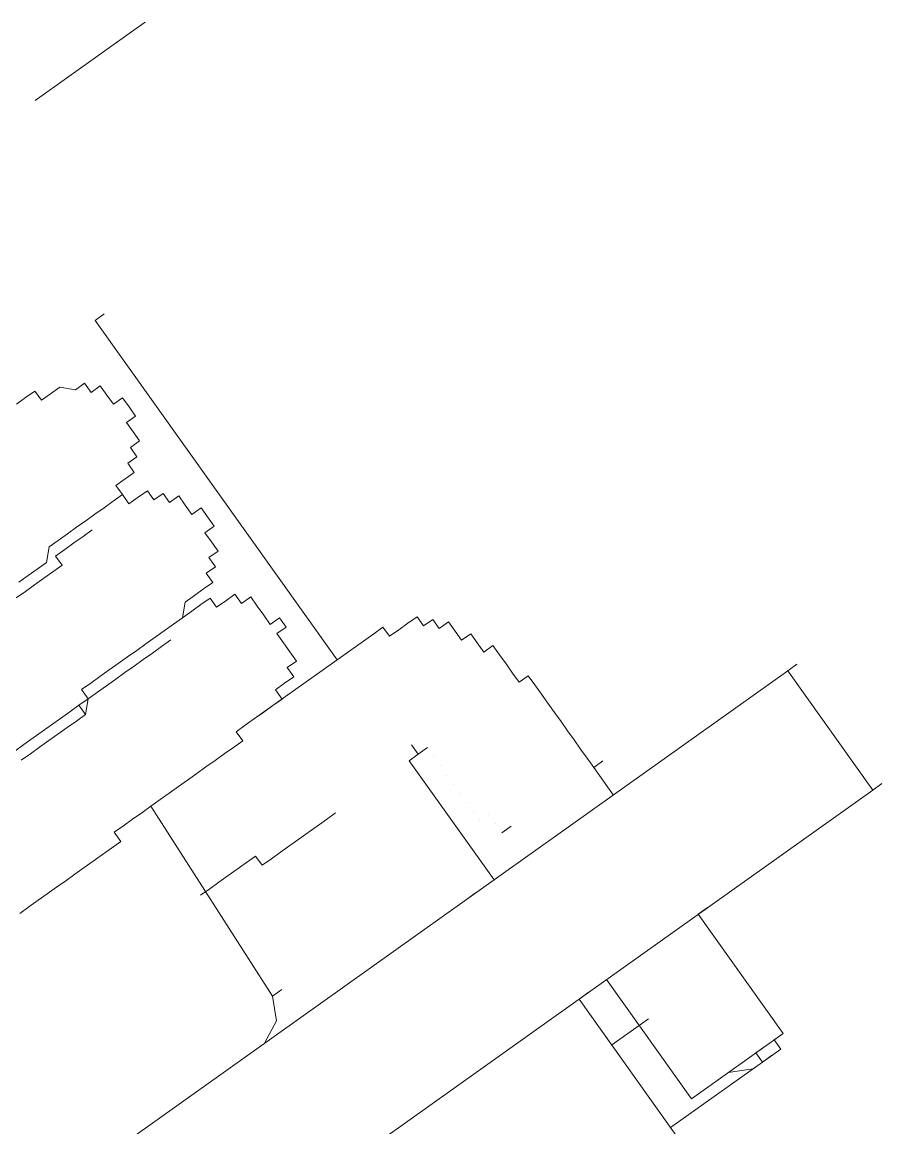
# Model space of a CAD drawing. Header units: feet. Extents: x 2321988 to 2329858, y 6722724 to 6730499.
# Drawn here: x 2326054.9491 to 2326055.011, y 6726867.839 to 6726867.9187 of the extents above; entities that cross this region are included whole.
import ezdxf

# ---------------------------------------------------------------- set-up
doc = ezdxf.new("R2010")
doc.units = ezdxf.units.FT
doc.header["$MEASUREMENT"] = 0
doc.layers.add('C-BESS-EQUIPMENT', color=255, linetype='Continuous')

# ---------------------------------------------------------------- blocks, each defined once
blk = doc.blocks.new('Midpoint Site Plan$0$A$C71e53a02')
at = {"lineweight": 5}
blk.add_lwpolyline([(28.14274, -0.00487), (28.24993, -0.00487), (28.25968, -0.00487)], dxfattribs=at)
at = {"lineweight": 9}
for points in [[(28.07453, -0.55058), (28.07453, -0.19002), (28.08427, -0.19002)], [(27.88938, -0.33619), (27.89912, -0.33619), (27.90887, -0.33619), (27.91861, -0.33619), (27.92836, -0.32645), (27.9381, -0.32645), (27.94785, -0.32645), (27.95759, -0.32645), (27.96733, -0.32645), (27.97708, -0.32645), (27.98682, -0.32645), (27.99657, -0.32645), (28.00631, -0.32645), (28.00631, -0.3167), (28.01606, -0.3167), (28.0258, -0.3167), (28.0258, -0.30696), (28.03555, -0.30696), (28.03555, -0.29721), (28.04529, -0.29721), (28.04529, -0.28747), (28.04529, -0.27772), (28.05504, -0.27772), (28.05504, -0.26798), (28.05504, -0.25823), (28.04529, -0.25823), (28.04529, -0.24849), (28.04529, -0.23875), (28.03555, -0.23875), (28.03555, -0.229), (28.0258, -0.229), (28.01606, -0.21926), (28.00631, -0.21926), (27.99657, -0.21926), (27.99657, -0.20951), (27.98682, -0.20951), (27.97708, -0.20951)], [(27.98682, -0.20951), (27.98682, -0.20951)], [(27.98682, -0.20951), (27.98682, -0.20951)], [(27.98682, -0.20951), (27.98682, -0.20951)], [(27.98682, -0.20951), (27.98682, -0.20951)], [(27.99657, -0.21926), (27.99657, -0.21926)], [(27.99657, -0.21926), (27.99657, -0.21926)], [(27.99657, -0.21926), (27.99657, -0.21926)], [(27.99657, -0.21926), (27.99657, -0.21926)], [(28.00631, -0.21926), (28.00631, -0.21926)], [(28.00631, -0.21926), (28.00631, -0.21926)], [(28.00631, -0.21926), (28.00631, -0.21926)], [(28.00631, -0.21926), (28.00631, -0.21926)], [(28.01606, -0.21926), (28.01606, -0.21926)], [(28.01606, -0.21926), (28.01606, -0.21926)], [(28.01606, -0.21926), (28.01606, -0.21926)], [(28.01606, -0.21926), (28.01606, -0.21926)], [(28.01606, -0.21926), (28.01606, -0.21926)], [(28.0258, -0.229), (28.0258, -0.229)], [(28.0258, -0.229), (28.0258, -0.229)], [(28.0258, -0.229), (28.0258, -0.229)], [(28.0258, -0.229), (28.0258, -0.229)], [(28.0258, -0.229), (28.0258, -0.229)], [(28.0258, -0.229), (28.0258, -0.229)], [(28.03555, -0.229), (28.03555, -0.229)], [(28.03555, -0.229), (28.03555, -0.229)], [(28.03555, -0.23875), (28.03555, -0.23875)], [(28.03555, -0.23875), (28.03555, -0.23875)], [(28.03555, -0.23875), (28.03555, -0.23875)], [(28.03555, -0.23875), (28.03555, -0.23875)], [(28.04529, -0.23875), (28.04529, -0.23875)], [(28.04529, -0.23875), (28.04529, -0.23875)], [(28.04529, -0.24849), (28.04529, -0.24849)], [(28.04529, -0.24849), (28.04529, -0.24849)], [(28.04529, -0.24849), (28.04529, -0.24849)], [(28.04529, -0.24849), (28.04529, -0.24849)], [(28.04529, -0.24849), (28.04529, -0.24849)], [(28.04529, -0.24849), (28.04529, -0.24849)], [(28.04529, -0.25823), (28.04529, -0.25823)], [(28.04529, -0.25823), (28.04529, -0.25823)], [(28.04529, -0.25823), (28.04529, -0.25823)], [(28.04529, -0.25823), (28.04529, -0.25823)], [(28.04529, -0.25823), (28.04529, -0.25823)], [(28.04529, -0.25823), (28.04529, -0.25823)], [(28.04529, -0.25823), (28.04529, -0.25823)], [(28.05504, -0.25823), (28.05504, -0.25823)], [(28.05504, -0.26798), (28.05504, -0.26798)], [(28.05504, -0.26798), (28.05504, -0.26798)], [(28.05504, -0.26798), (28.05504, -0.26798)], [(28.05504, -0.26798), (28.05504, -0.26798)], [(28.05504, -0.26798), (28.05504, -0.26798)], [(28.05504, -0.26798), (28.05504, -0.26798)], [(28.05504, -0.26798), (28.05504, -0.26798)], [(28.04529, -0.27772), (28.04529, -0.27772)], [(28.04529, -0.27772), (28.04529, -0.27772)], [(28.05504, -0.27772), (28.05504, -0.27772)], [(28.05504, -0.27772), (28.05504, -0.27772)], [(27.87963, -0.34594), (27.88938, -0.34594), (27.89912, -0.34594), (27.90887, -0.34594), (27.91861, -0.34594), (27.92836, -0.34594), (27.92836, -0.33619), (27.9381, -0.33619), (27.94785, -0.33619), (27.95759, -0.33619), (27.96733, -0.33619)], [(28.04529, -0.28747), (28.04529, -0.28747)], [(28.04529, -0.28747), (28.04529, -0.28747)], [(28.04529, -0.28747), (28.04529, -0.28747)], [(28.04529, -0.28747), (28.04529, -0.28747)], [(28.04529, -0.28747), (28.04529, -0.28747)], [(28.04529, -0.28747), (28.04529, -0.28747)], [(28.04529, -0.29721), (28.04529, -0.29721)], [(28.04529, -0.29721), (28.04529, -0.29721)], [(28.04529, -0.29721), (28.04529, -0.29721)], [(28.04529, -0.29721), (28.04529, -0.29721)], [(28.04529, -0.29721), (28.04529, -0.29721)], [(28.0258, -0.30696), (28.0258, -0.30696)], [(28.0258, -0.30696), (28.0258, -0.30696)], [(28.03555, -0.30696), (28.03555, -0.30696)], [(28.03555, -0.30696), (28.03555, -0.30696)], [(28.03555, -0.30696), (28.03555, -0.30696)], [(28.03555, -0.30696), (28.03555, -0.30696)], [(28.03555, -0.30696), (28.03555, -0.30696)], [(28.03555, -0.30696), (28.03555, -0.30696)], [(28.03555, -0.30696), (28.03555, -0.30696)], [(28.03555, -0.30696), (28.03555, -0.30696)], [(28.03555, -0.30696), (28.03555, -0.30696)], [(28.03555, -0.30696), (28.03555, -0.30696)], [(28.03555, -0.30696), (28.03555, -0.30696)], [(28.03555, -0.30696), (28.03555, -0.30696)], [(28.03555, -0.30696), (28.03555, -0.30696)], [(28.00631, -0.3167), (28.00631, -0.3167)], [(28.00631, -0.3167), (28.00631, -0.3167)], [(28.01606, -0.3167), (28.01606, -0.3167)], [(28.01606, -0.3167), (28.01606, -0.3167)], [(28.01606, -0.3167), (28.01606, -0.3167)], [(28.01606, -0.3167), (28.01606, -0.3167)], [(28.01606, -0.3167), (28.01606, -0.3167)], [(28.0258, -0.3167), (28.0258, -0.3167)], [(28.0258, -0.3167), (28.0258, -0.3167)], [(28.0258, -0.3167), (28.0258, -0.3167)], [(28.0258, -0.3167), (28.0258, -0.3167)], [(28.0258, -0.3167), (28.0258, -0.3167)], [(28.0258, -0.3167), (28.0258, -0.3167)], [(28.0258, -0.3167), (28.0258, -0.3167)], [(28.0258, -0.3167), (28.0258, -0.3167)], [(27.92836, -0.32645), (27.92836, -0.32645)], [(27.92836, -0.32645), (27.92836, -0.32645)], [(27.9381, -0.32645), (27.9381, -0.32645)], [(27.94785, -0.32645), (27.94785, -0.32645)], [(27.94785, -0.32645), (27.94785, -0.32645)], [(27.95759, -0.32645), (27.95759, -0.32645)], [(27.95759, -0.32645), (27.95759, -0.32645)], [(27.96733, -0.32645), (27.96733, -0.32645)], [(27.96733, -0.32645), (27.96733, -0.32645)], [(27.97708, -0.32645), (27.97708, -0.32645)], [(27.97708, -0.32645), (27.97708, -0.32645)], [(27.98682, -0.44338), (27.99657, -0.43364), (28.00631, -0.43364), (28.01606, -0.43364), (28.0258, -0.43364), (28.0258, -0.4239), (28.03555, -0.4239), (28.03555, -0.41415), (28.04529, -0.41415), (28.04529, -0.40441), (28.04529, -0.39466), (28.05504, -0.39466), (28.05504, -0.38492), (28.05504, -0.37517), (28.04529, -0.37517), (28.04529, -0.36543), (28.04529, -0.35568), (28.03555, -0.35568), (28.03555, -0.34594), (28.0258, -0.34594), (28.0258, -0.33619), (28.01606, -0.33619), (28.00631, -0.33619), (28.00631, -0.32645), (27.99657, -0.32645), (27.98682, -0.32645), (27.97708, -0.32645), (27.98682, -0.32645)], [(27.98682, -0.32645), (27.98682, -0.32645)], [(27.98682, -0.32645), (27.98682, -0.32645)], [(27.98682, -0.32645), (27.98682, -0.32645)], [(27.98682, -0.32645), (27.98682, -0.32645)], [(27.99657, -0.32645), (27.99657, -0.32645)], [(27.99657, -0.32645), (27.99657, -0.32645)], [(27.99657, -0.32645), (27.99657, -0.32645)], [(27.99657, -0.32645), (27.99657, -0.32645)], [(27.99657, -0.32645), (27.99657, -0.32645)], [(27.99657, -0.32645), (27.99657, -0.32645)], [(27.99657, -0.32645), (27.99657, -0.32645)], [(27.99657, -0.32645), (27.99657, -0.32645)], [(28.00631, -0.32645), (28.00631, -0.32645)], [(28.00631, -0.32645), (28.00631, -0.32645)], [(28.00631, -0.32645), (28.00631, -0.32645)], [(28.00631, -0.32645), (28.00631, -0.32645)], [(27.89912, -0.33619), (27.89912, -0.33619)], [(27.90887, -0.33619), (27.90887, -0.33619)], [(27.91861, -0.33619), (27.91861, -0.33619)], [(27.92836, -0.33619), (27.92836, -0.33619)], [(27.92836, -0.33619), (27.92836, -0.33619)], [(27.92836, -0.33619), (27.92836, -0.33619)], [(27.92836, -0.33619), (27.92836, -0.33619)], [(27.92836, -0.33619), (27.92836, -0.33619)], [(27.9381, -0.33619), (27.9381, -0.33619)], [(27.9381, -0.33619), (27.9381, -0.33619)], [(27.9381, -0.33619), (27.9381, -0.33619)], [(27.9381, -0.33619), (27.9381, -0.33619)], [(27.9381, -0.33619), (27.9381, -0.33619)], [(27.9381, -0.33619), (27.9381, -0.33619)], [(27.94785, -0.33619), (27.94785, -0.33619)], [(27.94785, -0.33619), (27.94785, -0.33619)], [(27.94785, -0.33619), (27.94785, -0.33619)], [(27.94785, -0.33619), (27.94785, -0.33619)], [(27.94785, -0.33619), (27.94785, -0.33619)], [(27.94785, -0.33619), (27.94785, -0.33619)], [(27.94785, -0.33619), (27.94785, -0.33619)], [(27.95759, -0.33619), (27.95759, -0.33619)], [(27.95759, -0.33619), (27.95759, -0.33619)], [(27.95759, -0.33619), (27.95759, -0.33619)], [(27.95759, -0.33619), (27.95759, -0.33619)], [(27.95759, -0.33619), (27.95759, -0.33619)], [(27.95759, -0.33619), (27.95759, -0.33619)], [(27.95759, -0.33619), (27.95759, -0.33619)], [(27.95759, -0.33619), (27.95759, -0.33619)], [(27.95759, -0.33619), (27.95759, -0.33619)], [(27.96733, -0.33619), (27.96733, -0.33619)], [(27.96733, -0.33619), (27.96733, -0.33619)], [(27.96733, -0.33619), (27.96733, -0.33619)], [(27.96733, -0.33619), (27.96733, -0.33619)], [(27.96733, -0.33619), (27.96733, -0.33619)], [(27.96733, -0.33619), (27.96733, -0.33619)], [(27.96733, -0.33619), (27.96733, -0.33619)], [(27.96733, -0.33619), (27.96733, -0.33619)], [(27.96733, -0.33619), (27.96733, -0.33619)], [(27.96733, -0.33619), (27.96733, -0.33619)], [(27.96733, -0.33619), (27.96733, -0.33619)], [(27.96733, -0.33619), (27.96733, -0.33619)], [(27.96733, -0.33619), (27.96733, -0.33619)], [(27.96733, -0.33619), (27.96733, -0.33619)], [(27.96733, -0.33619), (27.96733, -0.33619)], [(27.96733, -0.33619), (27.96733, -0.33619)], [(28.00631, -0.33619), (28.00631, -0.33619)], [(28.00631, -0.33619), (28.00631, -0.33619)], [(28.01606, -0.33619), (28.01606, -0.33619)], [(28.01606, -0.33619), (28.01606, -0.33619)], [(28.01606, -0.33619), (28.01606, -0.33619)], [(28.01606, -0.33619), (28.01606, -0.33619)], [(28.01606, -0.33619), (28.01606, -0.33619)], [(28.0258, -0.33619), (28.0258, -0.33619)], [(28.0258, -0.33619), (28.0258, -0.33619)], [(28.0258, -0.33619), (28.0258, -0.33619)], [(28.0258, -0.33619), (28.0258, -0.33619)], [(27.88938, -0.34594), (27.88938, -0.34594)], [(27.88938, -0.34594), (27.88938, -0.34594)], [(27.89912, -0.34594), (27.89912, -0.34594)], [(27.89912, -0.34594), (27.89912, -0.34594)], [(27.89912, -0.34594), (27.89912, -0.34594)], [(27.89912, -0.34594), (27.89912, -0.34594)], [(27.90887, -0.34594), (27.90887, -0.34594)], [(27.90887, -0.34594), (27.90887, -0.34594)], [(27.90887, -0.34594), (27.90887, -0.34594)], [(27.90887, -0.34594), (27.90887, -0.34594)], [(27.90887, -0.34594), (27.90887, -0.34594)], [(27.91861, -0.34594), (27.91861, -0.34594)], [(27.91861, -0.34594), (27.91861, -0.34594)], [(27.91861, -0.34594), (27.91861, -0.34594)], [(27.91861, -0.34594), (27.91861, -0.34594)], [(27.91861, -0.34594), (27.91861, -0.34594)], [(28.0258, -0.34594), (28.0258, -0.34594)], [(28.0258, -0.34594), (28.0258, -0.34594)], [(28.03555, -0.34594), (28.03555, -0.34594)], [(28.03555, -0.34594), (28.03555, -0.34594)], [(28.03555, -0.34594), (28.03555, -0.34594)], [(28.03555, -0.34594), (28.03555, -0.34594)], [(28.03555, -0.34594), (28.03555, -0.34594)], [(28.03555, -0.34594), (28.03555, -0.34594)], [(28.04529, -0.35568), (28.04529, -0.35568)], [(28.04529, -0.35568), (28.04529, -0.35568)], [(28.04529, -0.35568), (28.04529, -0.35568)], [(28.04529, -0.35568), (28.04529, -0.35568)], [(28.04529, -0.35568), (28.04529, -0.35568)], [(28.04529, -0.36543), (28.04529, -0.36543)], [(28.04529, -0.36543), (28.04529, -0.36543)], [(28.04529, -0.36543), (28.04529, -0.36543)], [(28.04529, -0.36543), (28.04529, -0.36543)], [(28.04529, -0.36543), (28.04529, -0.36543)], [(28.04529, -0.36543), (28.04529, -0.36543)], [(28.04529, -0.36543), (28.04529, -0.36543)], [(28.04529, -0.36543), (28.04529, -0.36543)], [(28.04529, -0.37517), (28.04529, -0.37517)], [(28.04529, -0.37517), (28.04529, -0.37517)], [(28.04529, -0.37517), (28.04529, -0.37517)], [(28.05504, -0.37517), (28.05504, -0.37517)], [(28.05504, -0.37517), (28.05504, -0.37517)], [(28.05504, -0.37517), (28.05504, -0.37517)], [(28.05504, -0.37517), (28.05504, -0.37517)], [(27.80167, -0.46287), (27.81142, -0.46287), (27.82116, -0.46287), (27.83091, -0.46287), (27.84065, -0.46287), (27.8504, -0.46287), (27.86014, -0.46287), (27.86989, -0.46287), (27.87963, -0.45313), (27.88938, -0.45313), (27.89912, -0.45313), (27.90887, -0.45313), (27.91861, -0.45313), (27.92836, -0.45313), (27.9381, -0.45313), (27.94785, -0.45313), (27.95759, -0.45313), (27.96733, -0.45313)], [(28.05504, -0.38492), (28.05504, -0.38492)], [(28.05504, -0.38492), (28.05504, -0.38492)], [(28.05504, -0.38492), (28.05504, -0.38492)], [(28.05504, -0.38492), (28.05504, -0.38492)], [(28.05504, -0.38492), (28.05504, -0.38492)], [(28.05504, -0.38492), (28.05504, -0.38492)], [(28.05504, -0.38492), (28.05504, -0.38492)], [(28.04529, -0.39466), (28.04529, -0.39466)], [(28.04529, -0.39466), (28.04529, -0.39466)], [(28.04529, -0.39466), (28.04529, -0.39466)], [(28.04529, -0.39466), (28.04529, -0.39466)], [(28.04529, -0.39466), (28.04529, -0.39466)], [(28.04529, -0.40441), (28.04529, -0.40441)], [(28.04529, -0.40441), (28.04529, -0.40441)], [(28.04529, -0.40441), (28.04529, -0.40441)], [(28.04529, -0.40441), (28.04529, -0.40441)], [(28.04529, -0.40441), (28.04529, -0.40441)], [(28.04529, -0.40441), (28.04529, -0.40441)], [(28.03555, -0.41415), (28.03555, -0.41415)], [(28.03555, -0.41415), (28.03555, -0.41415)], [(28.03555, -0.41415), (28.03555, -0.41415)], [(28.04529, -0.41415), (28.04529, -0.41415)], [(28.04529, -0.41415), (28.04529, -0.41415)], [(28.04529, -0.41415), (28.04529, -0.41415)], [(28.04529, -0.41415), (28.04529, -0.41415)], [(28.0258, -0.4239), (28.0258, -0.4239)], [(28.0258, -0.4239), (28.0258, -0.4239)], [(28.0258, -0.4239), (28.0258, -0.4239)], [(28.0258, -0.4239), (28.0258, -0.4239)], [(28.0258, -0.4239), (28.0258, -0.4239)], [(28.0258, -0.4239), (28.0258, -0.4239)], [(28.0258, -0.4239), (28.0258, -0.4239)], [(28.0258, -0.4239), (28.0258, -0.4239)], [(28.0258, -0.4239), (28.0258, -0.4239)], [(28.0258, -0.4239), (28.0258, -0.4239)], [(28.03555, -0.4239), (28.03555, -0.4239)], [(28.03555, -0.4239), (28.03555, -0.4239)], [(28.03555, -0.4239), (28.03555, -0.4239)], [(28.03555, -0.4239), (28.03555, -0.4239)], [(28.03555, -0.4239), (28.03555, -0.4239)], [(28.03555, -0.4239), (28.03555, -0.4239)], [(28.03555, -0.4239), (28.03555, -0.4239)], [(28.03555, -0.4239), (28.03555, -0.4239)], [(27.99657, -0.43364), (27.99657, -0.43364)], [(27.99657, -0.43364), (27.99657, -0.43364)], [(27.99657, -0.43364), (27.99657, -0.43364)], [(28.00631, -0.43364), (28.00631, -0.43364)], [(28.00631, -0.43364), (28.00631, -0.43364)], [(28.00631, -0.43364), (28.00631, -0.43364)], [(28.00631, -0.43364), (28.00631, -0.43364)], [(28.01606, -0.43364), (28.01606, -0.43364)], [(28.01606, -0.43364), (28.01606, -0.43364)], [(28.01606, -0.43364), (28.01606, -0.43364)], [(28.01606, -0.43364), (28.01606, -0.43364)], [(28.01606, -0.43364), (28.01606, -0.43364)], [(28.0258, -0.43364), (28.0258, -0.43364)], [(28.0258, -0.43364), (28.0258, -0.43364)], [(28.0258, -0.43364), (28.0258, -0.43364)], [(27.72372, -0.57007), (27.73346, -0.57007), (27.74321, -0.57007), (27.75295, -0.57007), (27.7627, -0.57007), (27.77244, -0.57007), (27.78219, -0.57007), (27.79193, -0.57007), (27.80167, -0.57007), (27.81142, -0.57007), (27.82116, -0.57007), (27.83091, -0.57007), (27.83091, -0.56032), (27.84065, -0.56032), (27.8504, -0.56032), (27.86014, -0.56032), (27.86989, -0.56032), (27.87963, -0.56032), (27.88938, -0.56032), (27.89912, -0.56032), (27.90887, -0.56032), (27.91861, -0.56032), (27.92836, -0.56032), (27.9381, -0.56032), (27.94785, -0.56032), (27.95759, -0.56032), (27.96733, -0.56032), (27.96733, -0.55058), (27.97708, -0.55058), (27.98682, -0.55058), (27.99657, -0.55058), (28.00631, -0.55058), (28.01606, -0.55058), (28.01606, -0.54083), (28.0258, -0.54083), (28.03555, -0.54083), (28.03555, -0.53109), (28.04529, -0.53109), (28.04529, -0.52134), (28.04529, -0.5116), (28.04529, -0.50185), (28.05504, -0.50185), (28.05504, -0.49211), (28.04529, -0.49211), (28.04529, -0.48236), (28.04529, -0.47262), (28.04529, -0.46287), (28.03555, -0.46287), (28.03555, -0.45313), (28.0258, -0.45313), (28.01606, -0.45313), (28.01606, -0.44338), (28.00631, -0.44338), (27.99657, -0.44338), (27.98682, -0.44338), (27.97708, -0.44338), (27.98682, -0.44338), (27.97708, -0.44338), (27.96733, -0.44338), (27.95759, -0.44338), (27.94785, -0.44338), (27.9381, -0.44338), (27.92836, -0.44338), (27.91861, -0.44338), (27.90887, -0.44338), (27.89912, -0.44338), (27.88938, -0.44338), (27.87963, -0.44338), (27.87963, -0.45313), (27.86989, -0.45313), (27.86014, -0.45313), (27.8504, -0.45313), (27.84065, -0.45313), (27.83091, -0.45313), (27.82116, -0.45313), (27.81142, -0.45313), (27.80167, -0.45313)], [(27.88938, -0.44338), (27.88938, -0.44338)], [(27.89912, -0.44338), (27.89912, -0.44338)], [(27.89912, -0.44338), (27.89912, -0.44338)], [(27.90887, -0.44338), (27.90887, -0.44338)], [(27.91861, -0.44338), (27.91861, -0.44338)], [(27.91861, -0.44338), (27.91861, -0.44338)], [(27.92836, -0.44338), (27.92836, -0.44338)], [(27.9381, -0.44338), (27.9381, -0.44338)], [(27.9381, -0.44338), (27.9381, -0.44338)], [(27.94785, -0.44338), (27.94785, -0.44338)], [(27.94785, -0.44338), (27.94785, -0.44338)], [(27.95759, -0.44338), (27.95759, -0.44338)], [(27.95759, -0.44338), (27.95759, -0.44338)], [(27.96733, -0.44338), (27.96733, -0.44338)], [(27.96733, -0.44338), (27.96733, -0.44338)], [(27.97708, -0.44338), (27.97708, -0.44338)], [(27.97708, -0.44338), (27.97708, -0.44338)], [(27.97708, -0.44338), (27.97708, -0.44338)], [(27.98682, -0.44338), (27.98682, -0.44338)], [(27.98682, -0.44338), (27.98682, -0.44338)], [(27.98682, -0.44338), (27.98682, -0.44338)], [(27.98682, -0.44338), (27.98682, -0.44338)], [(27.98682, -0.44338), (27.98682, -0.44338)], [(27.99657, -0.44338), (27.99657, -0.44338)], [(27.99657, -0.44338), (27.99657, -0.44338)], [(27.99657, -0.44338), (27.99657, -0.44338)], [(28.00631, -0.44338), (28.00631, -0.44338)], [(28.00631, -0.44338), (28.00631, -0.44338)], [(28.00631, -0.44338), (28.00631, -0.44338)], [(28.00631, -0.44338), (28.00631, -0.44338)], [(28.00631, -0.44338), (28.00631, -0.44338)], [(28.01606, -0.44338), (28.01606, -0.44338)], [(28.01606, -0.44338), (28.01606, -0.44338)], [(28.01606, -0.44338), (28.01606, -0.44338)], [(27.81142, -0.45313), (27.81142, -0.45313)], [(27.82116, -0.45313), (27.82116, -0.45313)], [(27.83091, -0.45313), (27.83091, -0.45313)], [(27.84065, -0.45313), (27.84065, -0.45313)], [(27.8504, -0.45313), (27.8504, -0.45313)], [(27.86014, -0.45313), (27.86014, -0.45313)], [(27.86989, -0.45313), (27.86989, -0.45313)], [(27.86989, -0.46287), (27.86989, -0.45313), (27.87963, -0.45313)], [(27.87963, -0.45313), (27.87963, -0.45313)], [(27.87963, -0.45313), (27.87963, -0.45313)], [(27.87963, -0.45313), (27.87963, -0.45313)], [(27.87963, -0.45313), (27.87963, -0.45313)], [(27.88938, -0.45313), (27.88938, -0.45313)], [(27.88938, -0.45313), (27.88938, -0.45313)], [(27.88938, -0.45313), (27.88938, -0.45313)], [(27.89912, -0.45313), (27.89912, -0.45313)], [(27.89912, -0.45313), (27.89912, -0.45313)], [(27.89912, -0.45313), (27.89912, -0.45313)], [(27.89912, -0.45313), (27.89912, -0.45313)], [(27.90887, -0.45313), (27.90887, -0.45313)], [(27.90887, -0.45313), (27.90887, -0.45313)], [(27.90887, -0.45313), (27.90887, -0.45313)], [(27.90887, -0.45313), (27.90887, -0.45313)], [(27.91861, -0.45313), (27.91861, -0.45313)], [(27.91861, -0.45313), (27.91861, -0.45313)], [(27.91861, -0.45313), (27.91861, -0.45313)], [(27.91861, -0.45313), (27.91861, -0.45313)], [(27.92836, -0.45313), (27.92836, -0.45313)], [(27.92836, -0.45313), (27.92836, -0.45313)], [(27.92836, -0.45313), (27.92836, -0.45313)], [(27.92836, -0.45313), (27.92836, -0.45313)], [(27.92836, -0.45313), (27.92836, -0.45313)], [(27.9381, -0.45313), (27.9381, -0.45313)], [(27.9381, -0.45313), (27.9381, -0.45313)], [(27.9381, -0.45313), (27.9381, -0.45313)], [(27.9381, -0.45313), (27.9381, -0.45313)], [(27.9381, -0.45313), (27.9381, -0.45313)], [(27.94785, -0.45313), (27.94785, -0.45313)], [(27.94785, -0.45313), (27.94785, -0.45313)], [(27.94785, -0.45313), (27.94785, -0.45313)], [(27.94785, -0.45313), (27.94785, -0.45313)], [(27.94785, -0.45313), (27.94785, -0.45313)], [(27.94785, -0.45313), (27.94785, -0.45313)], [(27.94785, -0.45313), (27.94785, -0.45313)], [(27.95759, -0.45313), (27.95759, -0.45313)], [(27.95759, -0.45313), (27.95759, -0.45313)], [(27.95759, -0.45313), (27.95759, -0.45313)], [(27.95759, -0.45313), (27.95759, -0.45313)], [(27.95759, -0.45313), (27.95759, -0.45313)], [(27.95759, -0.45313), (27.95759, -0.45313)], [(27.95759, -0.45313), (27.95759, -0.45313)], [(27.95759, -0.45313), (27.95759, -0.45313)], [(27.95759, -0.45313), (27.95759, -0.45313)], [(27.95759, -0.45313), (27.95759, -0.45313)], [(27.96733, -0.45313), (27.96733, -0.45313)], [(27.96733, -0.45313), (27.96733, -0.45313)], [(27.96733, -0.45313), (27.96733, -0.45313)], [(27.96733, -0.45313), (27.96733, -0.45313)], [(27.96733, -0.45313), (27.96733, -0.45313)], [(27.96733, -0.45313), (27.96733, -0.45313)], [(27.96733, -0.45313), (27.96733, -0.45313)], [(27.96733, -0.45313), (27.96733, -0.45313)], [(27.96733, -0.45313), (27.96733, -0.45313)], [(27.96733, -0.45313), (27.96733, -0.45313)], [(27.96733, -0.45313), (27.96733, -0.45313)], [(27.96733, -0.45313), (27.96733, -0.45313)], [(28.01606, -0.45313), (28.01606, -0.45313)], [(28.01606, -0.45313), (28.01606, -0.45313)], [(28.0258, -0.45313), (28.0258, -0.45313)], [(28.0258, -0.45313), (28.0258, -0.45313)], [(28.0258, -0.45313), (28.0258, -0.45313)], [(28.0258, -0.45313), (28.0258, -0.45313)], [(28.0258, -0.45313), (28.0258, -0.45313)], [(28.0258, -0.45313), (28.0258, -0.45313)], [(28.0258, -0.45313), (28.0258, -0.45313)], [(27.81142, -0.46287), (27.81142, -0.46287)], [(27.82116, -0.46287), (27.82116, -0.46287)], [(27.83091, -0.46287), (27.83091, -0.46287)], [(27.84065, -0.46287), (27.84065, -0.46287)], [(27.84065, -0.46287), (27.84065, -0.46287)], [(27.84065, -0.46287), (27.84065, -0.46287)], [(27.8504, -0.46287), (27.8504, -0.46287)], [(27.8504, -0.46287), (27.8504, -0.46287)], [(27.86014, -0.46287), (27.86014, -0.46287)], [(27.86014, -0.46287), (27.86014, -0.46287)], [(27.86014, -0.46287), (27.86014, -0.46287)], [(27.86989, -0.46287), (27.86989, -0.46287)], [(27.86989, -0.46287), (27.86989, -0.46287)], [(27.86989, -0.46287), (27.86989, -0.46287)], [(28.03555, -0.46287), (28.03555, -0.46287)], [(28.03555, -0.46287), (28.03555, -0.46287)], [(28.03555, -0.46287), (28.03555, -0.46287)], [(28.03555, -0.46287), (28.03555, -0.46287)], [(28.03555, -0.46287), (28.03555, -0.46287)], [(28.03555, -0.46287), (28.03555, -0.46287)], [(28.04529, -0.47262), (28.04529, -0.47262)], [(28.04529, -0.47262), (28.04529, -0.47262)], [(28.04529, -0.47262), (28.04529, -0.47262)], [(28.04529, -0.47262), (28.04529, -0.47262)], [(28.04529, -0.47262), (28.04529, -0.47262)], [(28.04529, -0.47262), (28.04529, -0.47262)], [(28.04529, -0.47262), (28.04529, -0.47262)], [(28.04529, -0.48236), (28.04529, -0.48236)], [(28.04529, -0.48236), (28.04529, -0.48236)], [(28.04529, -0.48236), (28.04529, -0.48236)], [(28.04529, -0.48236), (28.04529, -0.48236)], [(28.04529, -0.48236), (28.04529, -0.48236)], [(28.04529, -0.48236), (28.04529, -0.48236)], [(28.04529, -0.48236), (28.04529, -0.48236)], [(28.04529, -0.48236), (28.04529, -0.48236)], [(28.04529, -0.48236), (28.04529, -0.48236)], [(28.05504, -0.49211), (28.05504, -0.49211)], [(28.05504, -0.49211), (28.05504, -0.49211)], [(28.05504, -0.49211), (28.05504, -0.49211)], [(28.05504, -0.49211), (28.05504, -0.49211)], [(28.05504, -0.49211), (28.05504, -0.49211)], [(28.05504, -0.49211), (28.05504, -0.49211)], [(28.05504, -0.50185), (28.05504, -0.50185)], [(28.05504, -0.50185), (28.05504, -0.50185)], [(28.05504, -0.50185), (28.05504, -0.50185)], [(28.05504, -0.50185), (28.05504, -0.50185)], [(28.05504, -0.50185), (28.05504, -0.50185)], [(28.04529, -0.5116), (28.04529, -0.5116)], [(28.04529, -0.5116), (28.04529, -0.5116)], [(28.04529, -0.5116), (28.04529, -0.5116)], [(28.04529, -0.5116), (28.04529, -0.5116)], [(28.04529, -0.5116), (28.04529, -0.5116)], [(28.04529, -0.5116), (28.04529, -0.5116)], [(28.04529, -0.52134), (28.04529, -0.52134)], [(28.04529, -0.52134), (28.04529, -0.52134)], [(28.04529, -0.52134), (28.04529, -0.52134)], [(28.04529, -0.52134), (28.04529, -0.52134)], [(28.04529, -0.52134), (28.04529, -0.52134)], [(28.04529, -0.52134), (28.04529, -0.52134)], [(28.04529, -0.52134), (28.04529, -0.52134)], [(28.03555, -0.53109), (28.03555, -0.53109)], [(28.03555, -0.53109), (28.03555, -0.53109)], [(28.03555, -0.53109), (28.03555, -0.53109)], [(28.03555, -0.53109), (28.03555, -0.53109)], [(28.03555, -0.53109), (28.03555, -0.53109)], [(28.03555, -0.53109), (28.03555, -0.53109)], [(28.04529, -0.53109), (28.04529, -0.53109)], [(28.0258, -0.54083), (28.0258, -0.54083)], [(28.0258, -0.54083), (28.0258, -0.54083)], [(28.0258, -0.54083), (28.0258, -0.54083)], [(28.0258, -0.54083), (28.0258, -0.54083)], [(28.0258, -0.54083), (28.0258, -0.54083)], [(28.0258, -0.54083), (28.0258, -0.54083)], [(28.0258, -0.54083), (28.0258, -0.54083)], [(28.0258, -0.54083), (28.0258, -0.54083)], [(28.0258, -0.54083), (28.0258, -0.54083)], [(28.0258, -0.54083), (28.0258, -0.54083)], [(28.0258, -0.54083), (28.0258, -0.54083)], [(28.0258, -0.54083), (28.0258, -0.54083)], [(28.0258, -0.54083), (28.0258, -0.54083)], [(28.03555, -0.54083), (28.03555, -0.54083)], [(28.03555, -0.54083), (28.03555, -0.54083)], [(28.03555, -0.54083), (28.03555, -0.54083)], [(28.03555, -0.54083), (28.03555, -0.54083)], [(28.03555, -0.54083), (28.03555, -0.54083)], [(28.03555, -0.54083), (28.03555, -0.54083)], [(27.97708, -0.55058), (27.97708, -0.55058)], [(27.97708, -0.55058), (27.97708, -0.55058)], [(28.20121, -0.75522), (28.20121, -0.74547), (28.20121, -0.73573), (28.20121, -0.72598), (28.20121, -0.71624), (28.20121, -0.70649), (28.20121, -0.69675), (28.20121, -0.687), (28.20121, -0.67726), (28.20121, -0.66751), (28.20121, -0.65777), (28.19146, -0.65777), (28.19146, -0.64802), (28.19146, -0.63828), (28.19146, -0.62853), (28.19146, -0.61879), (28.18172, -0.61879), (28.18172, -0.60904), (28.18172, -0.5993), (28.17197, -0.5993), (28.17197, -0.58956), (28.17197, -0.57981), (28.16223, -0.57981), (28.16223, -0.57007), (28.15248, -0.57007), (28.15248, -0.56032), (28.14274, -0.56032), (28.13299, -0.56032), (28.12325, -0.56032), (28.12325, -0.55058), (28.11351, -0.55058), (28.12325, -0.55058), (28.11351, -0.55058), (27.98682, -0.55058), (27.99657, -0.55058)], [(27.98682, -0.55058), (27.98682, -0.55058)], [(27.98682, -0.55058), (27.98682, -0.55058)], [(27.98682, -0.55058), (27.98682, -0.55058)], [(27.99657, -0.55058), (27.99657, -0.55058)], [(27.99657, -0.55058), (27.99657, -0.55058)], [(27.99657, -0.55058), (27.99657, -0.55058)], [(27.99657, -0.55058), (27.99657, -0.55058)], [(28.00631, -0.55058), (28.00631, -0.55058)], [(28.00631, -0.55058), (28.00631, -0.55058)], [(28.00631, -0.55058), (28.00631, -0.55058)], [(28.00631, -0.55058), (28.00631, -0.55058)], [(28.01606, -0.55058), (28.01606, -0.55058)], [(28.01606, -0.55058), (28.01606, -0.55058)], [(28.01606, -0.55058), (28.01606, -0.55058)], [(28.11351, -0.55058), (28.11351, -0.55058)], [(28.11351, -0.55058), (28.11351, -0.55058)], [(28.11351, -0.55058), (28.11351, -0.55058)], [(28.12325, -0.55058), (28.12325, -0.55058)], [(28.12325, -0.55058), (28.12325, -0.55058)], [(28.12325, -0.55058), (28.12325, -0.55058)], [(28.12325, -0.55058), (28.12325, -0.55058)], [(28.12325, -0.55058), (28.12325, -0.55058)], [(28.12325, -0.55058), (28.12325, -0.55058)], [(28.12325, -0.55058), (28.12325, -0.55058)], [(28.12325, -0.55058), (28.12325, -0.55058)], [(28.12325, -0.55058), (28.12325, -0.55058)], [(28.12325, -0.55058), (28.12325, -0.55058)], [(27.84065, -0.56032), (27.84065, -0.56032)], [(27.8504, -0.56032), (27.8504, -0.56032)], [(27.86014, -0.56032), (27.86014, -0.56032)], [(27.86989, -0.75522), (27.86014, -0.75522), (27.86989, -0.56032), (27.87963, -0.56032)], [(27.86989, -0.56032), (27.86989, -0.56032)], [(27.87963, -0.56032), (27.87963, -0.56032)], [(27.87963, -0.56032), (27.87963, -0.56032)], [(27.88938, -0.56032), (27.88938, -0.56032)], [(27.89912, -0.56032), (27.89912, -0.56032)], [(27.90887, -0.56032), (27.90887, -0.56032)], [(27.90887, -0.56032), (27.90887, -0.56032)], [(27.91861, -0.56032), (27.91861, -0.56032)], [(27.92836, -0.56032), (27.92836, -0.56032)], [(27.92836, -0.56032), (27.92836, -0.56032)], [(27.9381, -0.56032), (27.9381, -0.56032)], [(27.9381, -0.56032), (27.9381, -0.56032)], [(27.94785, -0.56032), (27.94785, -0.56032)], [(27.95759, -0.56032), (27.95759, -0.56032)], [(27.95759, -0.56032), (27.95759, -0.56032)], [(27.95759, -0.56032), (27.95759, -0.56032)], [(27.96733, -0.56032), (27.96733, -0.56032)], [(28.12325, -0.56032), (28.12325, -0.56032)], [(28.12325, -0.56032), (28.12325, -0.56032)], [(28.13299, -0.56032), (28.13299, -0.56032)], [(28.13299, -0.56032), (28.13299, -0.56032)], [(28.13299, -0.56032), (28.13299, -0.56032)], [(28.13299, -0.56032), (28.13299, -0.56032)], [(28.13299, -0.56032), (28.13299, -0.56032)], [(28.13299, -0.56032), (28.13299, -0.56032)], [(28.13299, -0.56032), (28.13299, -0.56032)], [(28.13299, -0.56032), (28.13299, -0.56032)], [(28.13299, -0.56032), (28.13299, -0.56032)], [(28.13299, -0.56032), (28.13299, -0.56032)], [(28.13299, -0.56032), (28.13299, -0.56032)], [(28.13299, -0.56032), (28.13299, -0.56032)], [(28.13299, -0.56032), (28.13299, -0.56032)], [(28.13299, -0.56032), (28.13299, -0.56032)], [(28.13299, -0.56032), (28.13299, -0.56032)], [(28.14274, -0.56032), (28.14274, -0.56032)], [(28.14274, -0.56032), (28.14274, -0.56032)], [(28.14274, -0.56032), (28.14274, -0.56032)], [(28.14274, -0.56032), (28.14274, -0.56032)], [(28.14274, -0.56032), (28.14274, -0.56032)], [(28.14274, -0.56032), (28.14274, -0.56032)], [(28.14274, -0.56032), (28.14274, -0.56032)], [(28.14274, -0.56032), (28.14274, -0.56032)], [(28.14274, -0.56032), (28.14274, -0.56032)], [(28.14274, -0.56032), (28.14274, -0.56032)], [(28.15248, -0.56032), (28.15248, -0.56032)], [(28.15248, -0.56032), (28.15248, -0.56032)], [(27.74321, -0.57007), (27.74321, -0.57007)], [(27.75295, -0.57007), (27.75295, -0.57007)], [(27.7627, -0.57007), (27.7627, -0.57007)], [(27.78219, -0.57007), (27.78219, -0.57007)], [(27.79193, -0.57007), (27.79193, -0.57007)], [(27.80167, -0.57007), (27.80167, -0.57007)], [(27.81142, -0.57007), (27.81142, -0.57007)], [(28.15248, -0.57007), (28.15248, -0.57007)], [(28.15248, -0.57007), (28.15248, -0.57007)], [(28.15248, -0.57007), (28.15248, -0.57007)], [(28.15248, -0.57007), (28.15248, -0.57007)], [(28.15248, -0.57007), (28.15248, -0.57007)], [(28.15248, -0.57007), (28.15248, -0.57007)], [(28.15248, -0.57007), (28.15248, -0.57007)], [(28.15248, -0.57007), (28.15248, -0.57007)], [(28.15248, -0.57007), (28.15248, -0.57007)], [(28.15248, -0.57007), (28.15248, -0.57007)], [(28.16223, -0.57007), (28.16223, -0.57007)], [(28.16223, -0.57007), (28.16223, -0.57007)], [(28.16223, -0.57007), (28.16223, -0.57007)], [(28.16223, -0.57007), (28.16223, -0.57007)], [(28.16223, -0.57007), (28.16223, -0.57007)], [(28.16223, -0.57981), (28.16223, -0.57981)], [(28.16223, -0.57981), (28.16223, -0.57981)], [(28.16223, -0.57981), (28.16223, -0.57981)], [(28.16223, -0.57981), (28.16223, -0.57981)], [(28.16223, -0.57981), (28.16223, -0.57981)], [(28.16223, -0.57981), (28.16223, -0.57981)], [(28.16223, -0.57981), (28.16223, -0.57981)], [(28.16223, -0.57981), (28.16223, -0.57981)], [(28.16223, -0.57981), (28.16223, -0.57981)], [(28.16223, -0.57981), (28.16223, -0.57981)], [(28.17197, -0.57981), (28.17197, -0.57981)], [(28.17197, -0.57981), (28.17197, -0.57981)], [(28.17197, -0.57981), (28.17197, -0.57981)], [(28.17197, -0.58956), (28.17197, -0.58956)], [(28.17197, -0.58956), (28.17197, -0.58956)], [(28.17197, -0.58956), (28.17197, -0.58956)], [(28.17197, -0.58956), (28.17197, -0.58956)], [(28.17197, -0.58956), (28.17197, -0.58956)], [(28.17197, -0.58956), (28.17197, -0.58956)], [(28.17197, -0.58956), (28.17197, -0.58956)], [(28.17197, -0.58956), (28.17197, -0.58956)], [(28.17197, -0.58956), (28.17197, -0.58956)], [(28.17197, -0.58956), (28.17197, -0.58956)], [(28.17197, -0.58956), (28.17197, -0.58956)], [(28.17197, -0.58956), (28.17197, -0.58956)], [(28.17197, -0.58956), (28.17197, -0.58956)], [(28.17197, -0.5993), (28.17197, -0.5993)], [(28.17197, -0.5993), (28.17197, -0.5993)], [(28.17197, -0.5993), (28.17197, -0.5993)], [(28.18172, -0.5993), (28.18172, -0.5993)], [(28.18172, -0.5993), (28.18172, -0.5993)], [(28.18172, -0.5993), (28.18172, -0.5993)], [(28.18172, -0.5993), (28.18172, -0.5993)], [(28.18172, -0.5993), (28.18172, -0.5993)], [(28.18172, -0.5993), (28.18172, -0.5993)], [(28.18172, -0.5993), (28.18172, -0.5993)], [(28.18172, -0.5993), (28.18172, -0.5993)], [(28.18172, -0.5993), (28.18172, -0.5993)], [(28.18172, -0.60904), (28.18172, -0.60904)], [(28.18172, -0.60904), (28.18172, -0.60904)], [(28.18172, -0.60904), (28.18172, -0.60904)], [(28.18172, -0.60904), (28.18172, -0.60904)], [(28.18172, -0.60904), (28.18172, -0.60904)], [(28.18172, -0.60904), (28.18172, -0.60904)], [(28.18172, -0.60904), (28.18172, -0.60904)], [(28.18172, -0.60904), (28.18172, -0.60904)], [(28.18172, -0.60904), (28.18172, -0.60904)], [(28.18172, -0.60904), (28.18172, -0.60904)], [(28.18172, -0.60904), (28.18172, -0.60904)], [(28.18172, -0.60904), (28.18172, -0.60904)], [(28.18172, -0.61879), (28.18172, -0.61879)], [(28.18172, -0.61879), (28.18172, -0.61879)], [(28.18172, -0.61879), (28.18172, -0.61879)], [(28.18172, -0.61879), (28.18172, -0.61879)], [(28.18172, -0.61879), (28.18172, -0.61879)], [(28.18172, -0.61879), (28.18172, -0.61879)], [(28.18172, -0.61879), (28.18172, -0.61879)], [(28.19146, -0.61879), (28.19146, -0.61879)], [(28.19146, -0.61879), (28.19146, -0.61879)], [(28.19146, -0.61879), (28.19146, -0.61879)], [(28.19146, -0.62853), (28.19146, -0.62853)], [(28.19146, -0.62853), (28.19146, -0.62853)], [(28.19146, -0.62853), (28.19146, -0.62853)], [(28.19146, -0.62853), (28.19146, -0.62853)], [(28.19146, -0.62853), (28.19146, -0.62853)], [(28.19146, -0.62853), (28.19146, -0.62853)], [(28.19146, -0.62853), (28.19146, -0.62853)], [(28.19146, -0.62853), (28.19146, -0.62853)], [(28.19146, -0.62853), (28.19146, -0.62853)], [(28.19146, -0.62853), (28.19146, -0.62853)], [(28.19146, -0.63828), (28.19146, -0.63828)], [(28.19146, -0.63828), (28.19146, -0.63828)], [(28.19146, -0.63828), (28.19146, -0.63828)], [(28.19146, -0.63828), (28.19146, -0.63828)], [(28.19146, -0.63828), (28.19146, -0.63828)], [(28.19146, -0.63828), (28.19146, -0.63828)], [(28.19146, -0.63828), (28.19146, -0.63828)], [(28.19146, -0.63828), (28.19146, -0.63828)], [(28.19146, -0.63828), (28.19146, -0.63828)], [(28.19146, -0.63828), (28.19146, -0.63828)], [(27.86014, -0.64802), (27.86989, -0.64802), (27.87963, -0.64802), (27.88938, -0.64802), (27.89912, -0.64802), (27.90887, -0.64802), (27.91861, -0.64802), (27.91861, -0.65777), (27.92836, -0.65777), (27.9381, -0.65777), (27.94785, -0.65777), (27.95759, -0.65777), (27.96733, -0.65777), (27.97708, -0.65777), (27.98682, -0.65777), (27.99657, -0.65777)], [(27.86989, -0.64802), (27.86989, -0.64802)], [(27.86989, -0.64802), (27.86989, -0.64802)], [(27.86989, -0.64802), (27.86989, -0.64802)], [(27.87963, -0.64802), (27.87963, -0.64802)], [(27.87963, -0.64802), (27.87963, -0.64802)], [(27.87963, -0.64802), (27.87963, -0.64802)], [(27.87963, -0.64802), (27.87963, -0.64802)], [(27.87963, -0.64802), (27.87963, -0.64802)], [(27.87963, -0.64802), (27.87963, -0.64802)], [(27.87963, -0.64802), (27.87963, -0.64802)], [(27.88938, -0.64802), (27.88938, -0.64802)], [(27.88938, -0.64802), (27.88938, -0.64802)], [(27.88938, -0.64802), (27.88938, -0.64802)], [(27.88938, -0.64802), (27.88938, -0.64802)], [(27.88938, -0.64802), (27.88938, -0.64802)], [(27.88938, -0.64802), (27.88938, -0.64802)], [(27.88938, -0.64802), (27.88938, -0.64802)], [(27.89912, -0.64802), (27.89912, -0.64802)], [(27.89912, -0.64802), (27.89912, -0.64802)], [(27.89912, -0.64802), (27.89912, -0.64802)], [(27.89912, -0.64802), (27.89912, -0.64802)], [(27.89912, -0.64802), (27.89912, -0.64802)], [(27.89912, -0.64802), (27.89912, -0.64802)], [(27.89912, -0.64802), (27.89912, -0.64802)], [(27.89912, -0.64802), (27.89912, -0.64802)], [(27.90887, -0.64802), (27.90887, -0.64802)], [(27.90887, -0.64802), (27.90887, -0.64802)], [(27.90887, -0.64802), (27.90887, -0.64802)], [(27.90887, -0.64802), (27.90887, -0.64802)], [(27.90887, -0.64802), (27.90887, -0.64802)], [(27.90887, -0.64802), (27.90887, -0.64802)], [(27.90887, -0.64802), (27.90887, -0.64802)], [(27.90887, -0.64802), (27.90887, -0.64802)], [(27.91861, -0.64802), (27.91861, -0.64802)], [(28.07453, -0.78445), (28.07453, -0.65777), (28.08427, -0.65777), (28.08427, -0.64802)], [(28.08427, -0.64802), (28.08427, -0.64802)], [(28.08427, -0.64802), (28.08427, -0.64802)], [(28.08427, -0.64802), (28.08427, -0.64802)], [(28.08427, -0.64802), (28.08427, -0.64802)], [(28.08427, -0.64802), (28.08427, -0.64802)], [(28.08427, -0.64802), (28.08427, -0.64802)], [(28.08427, -0.64802), (28.08427, -0.64802)], [(28.08427, -0.64802), (28.08427, -0.64802)], [(28.08427, -0.64802), (28.08427, -0.64802)], [(28.08427, -0.64802), (28.08427, -0.64802)], [(28.08427, -0.64802), (28.08427, -0.64802)], [(28.08427, -0.64802), (28.08427, -0.64802)], [(28.08427, -0.64802), (28.08427, -0.64802)], [(28.08427, -0.64802), (28.08427, -0.64802)], [(28.08427, -0.64802), (28.08427, -0.64802)], [(28.08427, -0.64802), (28.08427, -0.64802)], [(28.08427, -0.64802), (28.08427, -0.64802)], [(28.08427, -0.64802), (28.08427, -0.64802)], [(28.08427, -0.64802), (28.08427, -0.64802)], [(28.08427, -0.64802), (28.08427, -0.64802)], [(28.08427, -0.64802), (28.08427, -0.64802)], [(28.08427, -0.64802), (28.08427, -0.64802)], [(28.08427, -0.64802), (28.08427, -0.64802)], [(28.08427, -0.64802), (28.08427, -0.64802)], [(28.08427, -0.64802), (28.08427, -0.64802)], [(28.08427, -0.64802), (28.08427, -0.64802)], [(28.08427, -0.64802), (28.08427, -0.64802)], [(28.08427, -0.64802), (28.08427, -0.64802)], [(28.08427, -0.64802), (28.08427, -0.64802)], [(28.08427, -0.64802), (28.08427, -0.64802)], [(28.08427, -0.64802), (28.08427, -0.64802)], [(28.08427, -0.64802), (28.08427, -0.64802)], [(28.08427, -0.64802), (28.08427, -0.64802)], [(28.08427, -0.64802), (28.08427, -0.64802)], [(28.08427, -0.64802), (28.08427, -0.64802)], [(28.08427, -0.64802), (28.08427, -0.64802)], [(28.08427, -0.64802), (28.08427, -0.64802)], [(28.08427, -0.64802), (28.08427, -0.64802)], [(28.08427, -0.64802), (28.08427, -0.64802)], [(28.08427, -0.64802), (28.08427, -0.64802)], [(28.08427, -0.64802), (28.08427, -0.64802)], [(28.08427, -0.64802), (28.08427, -0.64802)], [(28.08427, -0.64802), (28.08427, -0.64802)], [(28.08427, -0.64802), (28.08427, -0.64802)], [(28.08427, -0.64802), (28.08427, -0.64802)], [(28.08427, -0.64802), (28.08427, -0.64802)], [(28.08427, -0.64802), (28.08427, -0.64802)], [(28.19146, -0.64802), (28.19146, -0.64802)], [(28.19146, -0.64802), (28.19146, -0.64802)], [(28.19146, -0.64802), (28.19146, -0.64802)], [(28.19146, -0.64802), (28.19146, -0.64802)], [(28.19146, -0.64802), (28.19146, -0.64802)], [(28.19146, -0.64802), (28.19146, -0.64802)], [(28.19146, -0.64802), (28.19146, -0.64802)], [(28.19146, -0.64802), (28.19146, -0.64802)], [(28.19146, -0.64802), (28.19146, -0.64802)], [(28.19146, -0.64802), (28.19146, -0.64802)], [(27.91861, -0.65777), (27.91861, -0.65777)], [(27.91861, -0.65777), (27.91861, -0.65777)], [(27.91861, -0.65777), (27.91861, -0.65777)], [(27.91861, -0.65777), (27.91861, -0.65777)], [(27.91861, -0.65777), (27.91861, -0.65777)], [(27.91861, -0.65777), (27.91861, -0.65777)], [(27.91861, -0.65777), (27.91861, -0.65777)], [(27.92836, -0.65777), (27.92836, -0.65777)], [(27.92836, -0.65777), (27.92836, -0.65777)], [(27.92836, -0.65777), (27.92836, -0.65777)], [(27.92836, -0.65777), (27.92836, -0.65777)], [(27.92836, -0.65777), (27.92836, -0.65777)], [(27.92836, -0.65777), (27.92836, -0.65777)], [(27.92836, -0.65777), (27.92836, -0.65777)], [(27.92836, -0.65777), (27.92836, -0.65777)], [(27.92836, -0.65777), (27.92836, -0.65777)], [(27.92836, -0.65777), (27.92836, -0.65777)], [(27.9381, -0.65777), (27.9381, -0.65777)], [(27.9381, -0.65777), (27.9381, -0.65777)], [(27.9381, -0.65777), (27.9381, -0.65777)], [(27.9381, -0.65777), (27.9381, -0.65777)], [(27.9381, -0.65777), (27.9381, -0.65777)], [(27.9381, -0.65777), (27.9381, -0.65777)], [(27.9381, -0.65777), (27.9381, -0.65777)], [(27.9381, -0.65777), (27.9381, -0.65777)], [(27.9381, -0.65777), (27.9381, -0.65777)], [(27.9381, -0.65777), (27.9381, -0.65777)], [(27.9381, -0.65777), (27.9381, -0.65777)], [(27.94785, -0.65777), (27.94785, -0.65777)], [(27.94785, -0.65777), (27.94785, -0.65777)], [(27.94785, -0.65777), (27.94785, -0.65777)], [(27.94785, -0.65777), (27.94785, -0.65777)], [(27.94785, -0.65777), (27.94785, -0.65777)], [(27.94785, -0.65777), (27.94785, -0.65777)], [(27.94785, -0.65777), (27.94785, -0.65777)], [(27.94785, -0.65777), (27.94785, -0.65777)], [(27.94785, -0.65777), (27.94785, -0.65777)], [(27.94785, -0.65777), (27.94785, -0.65777)], [(27.94785, -0.65777), (27.94785, -0.65777)], [(27.94785, -0.65777), (27.94785, -0.65777)], [(27.95759, -0.65777), (27.95759, -0.65777)], [(27.95759, -0.65777), (27.95759, -0.65777)], [(27.95759, -0.65777), (27.95759, -0.65777)], [(27.95759, -0.65777), (27.95759, -0.65777)], [(27.95759, -0.65777), (27.95759, -0.65777)], [(27.95759, -0.65777), (27.95759, -0.65777)], [(27.95759, -0.65777), (27.95759, -0.65777)], [(27.95759, -0.65777), (27.95759, -0.65777)], [(27.95759, -0.65777), (27.95759, -0.65777)], [(27.95759, -0.65777), (27.95759, -0.65777)], [(27.95759, -0.65777), (27.95759, -0.65777)], [(27.95759, -0.65777), (27.95759, -0.65777)], [(27.95759, -0.65777), (27.95759, -0.65777)], [(27.95759, -0.65777), (27.95759, -0.65777)], [(27.95759, -0.65777), (27.95759, -0.65777)], [(27.96733, -0.65777), (27.96733, -0.65777)], [(27.96733, -0.65777), (27.96733, -0.65777)], [(27.96733, -0.65777), (27.96733, -0.65777)], [(27.96733, -0.65777), (27.96733, -0.65777)], [(27.96733, -0.65777), (27.96733, -0.65777)], [(27.96733, -0.65777), (27.96733, -0.65777)], [(27.96733, -0.65777), (27.96733, -0.65777)], [(27.96733, -0.65777), (27.96733, -0.65777)], [(27.96733, -0.65777), (27.96733, -0.65777)], [(27.96733, -0.65777), (27.96733, -0.65777)], [(27.96733, -0.65777), (27.96733, -0.65777)], [(27.96733, -0.65777), (27.96733, -0.65777)], [(27.97708, -0.65777), (27.97708, -0.65777)], [(28.08427, -0.65777), (28.08427, -0.65777)], [(28.08427, -0.65777), (28.08427, -0.65777)], [(28.08427, -0.65777), (28.08427, -0.65777)], [(28.08427, -0.65777), (28.08427, -0.65777)], [(28.08427, -0.65777), (28.08427, -0.65777)], [(28.08427, -0.65777), (28.08427, -0.65777)], [(28.08427, -0.65777), (28.08427, -0.65777)], [(28.08427, -0.65777), (28.08427, -0.65777)], [(28.08427, -0.65777), (28.08427, -0.65777)], [(28.08427, -0.65777), (28.08427, -0.65777)], [(28.08427, -0.65777), (28.08427, -0.65777)], [(28.08427, -0.65777), (28.08427, -0.65777)], [(28.08427, -0.65777), (28.08427, -0.65777)], [(28.08427, -0.65777), (28.08427, -0.65777)], [(28.08427, -0.65777), (28.08427, -0.65777)], [(28.08427, -0.65777), (28.08427, -0.65777)], [(28.08427, -0.65777), (28.08427, -0.65777)], [(28.08427, -0.65777), (28.08427, -0.65777)], [(28.08427, -0.65777), (28.08427, -0.65777)], [(28.08427, -0.65777), (28.08427, -0.65777)], [(28.08427, -0.65777), (28.08427, -0.65777)], [(28.08427, -0.65777), (28.08427, -0.65777)], [(28.08427, -0.65777), (28.08427, -0.65777)], [(28.08427, -0.65777), (28.08427, -0.65777)], [(28.08427, -0.65777), (28.09402, -0.65777)], [(28.09402, -0.65777), (28.09402, -0.65777)], [(28.09402, -0.65777), (28.09402, -0.65777)], [(28.09402, -0.65777), (28.09402, -0.65777)], [(28.19146, -0.65777), (28.19146, -0.65777)], [(28.19146, -0.65777), (28.19146, -0.65777)], [(28.19146, -0.65777), (28.19146, -0.65777)], [(28.19146, -0.65777), (28.19146, -0.65777)], [(28.19146, -0.65777), (28.19146, -0.65777)], [(28.09402, -0.66751), (28.09402, -0.66751)], [(28.09402, -0.66751), (28.09402, -0.66751)], [(28.09402, -0.66751), (28.09402, -0.66751)], [(28.09402, -0.66751), (28.09402, -0.66751)], [(28.09402, -0.66751), (28.09402, -0.66751)], [(28.09402, -0.66751), (28.09402, -0.66751)], [(28.09402, -0.66751), (28.09402, -0.66751)], [(28.09402, -0.66751), (28.09402, -0.66751)], [(28.09402, -0.66751), (28.09402, -0.66751)], [(28.09402, -0.66751), (28.09402, -0.66751)], [(28.09402, -0.66751), (28.09402, -0.66751)], [(28.09402, -0.66751), (28.09402, -0.66751)], [(28.09402, -0.66751), (28.09402, -0.66751)], [(28.09402, -0.66751), (28.09402, -0.66751)], [(28.09402, -0.66751), (28.09402, -0.66751)], [(28.09402, -0.66751), (28.09402, -0.66751)], [(28.09402, -0.66751), (28.09402, -0.66751)], [(28.09402, -0.66751), (28.09402, -0.66751)], [(28.09402, -0.66751), (28.09402, -0.66751)], [(28.09402, -0.66751), (28.09402, -0.66751)], [(28.09402, -0.66751), (28.09402, -0.66751)], [(28.09402, -0.66751), (28.09402, -0.66751)], [(28.20121, -0.66751), (28.20121, -0.66751)], [(28.20121, -0.66751), (28.20121, -0.66751)], [(28.20121, -0.66751), (28.20121, -0.66751)], [(28.20121, -0.66751), (28.20121, -0.66751)], [(28.09402, -0.67726), (28.09402, -0.67726)], [(28.09402, -0.67726), (28.09402, -0.67726)], [(28.09402, -0.67726), (28.09402, -0.67726)], [(28.09402, -0.67726), (28.09402, -0.67726)], [(28.09402, -0.67726), (28.09402, -0.67726)], [(28.09402, -0.67726), (28.09402, -0.67726)], [(28.09402, -0.67726), (28.09402, -0.67726)], [(28.09402, -0.67726), (28.09402, -0.67726)], [(28.09402, -0.67726), (28.09402, -0.67726)], [(28.09402, -0.67726), (28.09402, -0.67726)], [(28.09402, -0.67726), (28.09402, -0.67726)], [(28.09402, -0.67726), (28.09402, -0.67726)], [(28.09402, -0.67726), (28.09402, -0.67726)], [(28.09402, -0.67726), (28.09402, -0.67726)], [(28.09402, -0.67726), (28.09402, -0.67726)], [(28.09402, -0.67726), (28.09402, -0.67726)], [(28.09402, -0.67726), (28.09402, -0.67726)], [(28.09402, -0.67726), (28.09402, -0.67726)], [(28.09402, -0.67726), (28.09402, -0.67726)], [(28.09402, -0.67726), (28.09402, -0.67726)], [(28.20121, -0.67726), (28.20121, -0.67726)], [(28.20121, -0.67726), (28.20121, -0.67726)], [(28.20121, -0.67726), (28.20121, -0.67726)], [(28.20121, -0.67726), (28.20121, -0.67726)], [(28.09402, -0.687), (28.09402, -0.687)], [(28.09402, -0.687), (28.09402, -0.687)], [(28.09402, -0.687), (28.09402, -0.687)], [(28.09402, -0.687), (28.09402, -0.687)], [(28.09402, -0.687), (28.09402, -0.687)], [(28.09402, -0.687), (28.09402, -0.687)], [(28.09402, -0.687), (28.09402, -0.687)], [(28.09402, -0.687), (28.09402, -0.687)], [(28.09402, -0.687), (28.09402, -0.687)], [(28.20121, -0.687), (28.20121, -0.687)], [(28.20121, -0.687), (28.20121, -0.687)], [(28.20121, -0.687), (28.20121, -0.687)], [(28.20121, -0.687), (28.20121, -0.687)], [(28.09402, -0.69675), (28.09402, -0.69675)], [(28.09402, -0.69675), (28.09402, -0.69675)], [(28.09402, -0.69675), (28.09402, -0.69675)], [(28.09402, -0.69675), (28.09402, -0.69675)], [(28.09402, -0.69675), (28.09402, -0.69675)], [(28.09402, -0.69675), (28.09402, -0.69675)], [(28.09402, -0.69675), (28.09402, -0.69675)], [(28.09402, -0.69675), (28.09402, -0.69675)], [(28.20121, -0.69675), (28.20121, -0.69675)], [(28.20121, -0.69675), (28.20121, -0.69675)], [(28.20121, -0.69675), (28.20121, -0.69675)], [(28.09402, -0.70649), (28.09402, -0.70649)], [(28.09402, -0.70649), (28.09402, -0.70649)], [(28.09402, -0.70649), (28.09402, -0.70649)], [(28.09402, -0.70649), (28.09402, -0.70649)], [(28.09402, -0.70649), (28.09402, -0.70649)], [(28.09402, -0.70649), (28.09402, -0.70649)], [(28.09402, -0.70649), (28.09402, -0.70649)], [(28.20121, -0.70649), (28.20121, -0.70649)], [(28.20121, -0.70649), (28.20121, -0.70649)], [(28.20121, -0.70649), (28.20121, -0.70649)], [(28.20121, -0.70649), (28.20121, -0.70649)], [(28.09402, -0.71624), (28.09402, -0.71624)], [(28.09402, -0.71624), (28.09402, -0.71624)], [(28.09402, -0.71624), (28.09402, -0.71624)], [(28.09402, -0.71624), (28.09402, -0.71624)], [(28.09402, -0.71624), (28.09402, -0.71624)], [(28.09402, -0.71624), (28.09402, -0.71624)], [(28.09402, -0.71624), (28.09402, -0.71624)], [(28.20121, -0.71624), (28.20121, -0.71624)], [(28.20121, -0.71624), (28.20121, -0.71624)], [(28.20121, -0.71624), (28.20121, -0.71624)], [(28.09402, -0.72598), (28.09402, -0.72598)], [(28.09402, -0.72598), (28.09402, -0.72598)], [(28.09402, -0.72598), (28.09402, -0.72598)], [(28.09402, -0.72598), (28.09402, -0.72598)], [(28.09402, -0.72598), (28.09402, -0.72598)], [(28.09402, -0.72598), (28.09402, -0.72598)], [(28.09402, -0.72598), (28.09402, -0.72598)], [(28.20121, -0.72598), (28.20121, -0.72598)], [(28.20121, -0.72598), (28.20121, -0.72598)], [(28.20121, -0.72598), (28.20121, -0.72598)], [(28.09402, -0.73573), (28.09402, -0.73573)], [(28.09402, -0.73573), (28.09402, -0.73573)], [(28.10376, -0.73573), (28.10376, -0.73573)], [(28.10376, -0.73573), (28.10376, -0.73573)], [(28.10376, -0.73573), (28.10376, -0.73573)], [(28.10376, -0.73573), (28.10376, -0.73573)], [(28.20121, -0.73573), (28.20121, -0.73573)], [(28.20121, -0.73573), (28.20121, -0.73573)], [(28.20121, -0.73573), (28.20121, -0.73573)], [(28.10376, -0.74547), (28.10376, -0.74547)], [(28.10376, -0.74547), (28.10376, -0.74547)], [(28.10376, -0.74547), (28.10376, -0.74547)], [(28.10376, -0.74547), (28.10376, -0.74547)], [(28.10376, -0.74547), (28.10376, -0.74547)], [(28.10376, -0.74547), (28.10376, -0.74547)], [(28.20121, -0.74547), (28.20121, -0.74547)], [(28.20121, -0.74547), (28.20121, -0.74547)], [(28.20121, -0.74547), (28.20121, -0.74547)], [(28.20121, -0.74547), (28.20121, -0.74547)], [(27.83091, -0.78445), (27.8504, -0.7747), (27.86014, -0.75522)], [(28.10376, -0.75522), (28.10376, -0.75522)], [(28.10376, -0.75522), (28.10376, -0.75522)], [(28.10376, -0.75522), (28.11351, -0.75522)], [(28.20121, -0.78445), (28.20121, -0.75522), (28.21095, -0.75522)], [(28.20121, -0.75522), (28.20121, -0.75522)], [(26.4569, -0.83317), (26.44716, -0.83317), (26.51537, -0.79419), (26.59333, -0.78445), (26.75899, -0.78445), (27.01235, -0.78445), (27.33393, -0.78445), (28.04529, -0.78445), (28.38636, -0.78445), (28.3961, -0.78445), (28.38636, -0.78445), (28.38636, -0.91113), (28.04529, -0.91113), (27.33393, -0.91113), (27.01235, -0.91113), (26.75899, -0.91113), (26.59333, -0.91113), (26.54461, -0.92088), (26.50563, -0.95011), (26.51537, -0.95011)], [(28.04529, -0.78445), (28.05504, -0.78445)], [(27.80167, -1.09628), (27.79193, -1.09628), (28.03555, -1.09628), (28.07453, -1.06705), (28.07453, -0.91113), (28.08427, -0.91113)], [(28.04529, -0.91113), (28.05504, -0.91113)], [(28.10376, -0.91113), (28.10376, -1.03781), (28.11351, -1.03781), (28.10376, -1.03781), (28.20121, -1.03781)], [(28.18172, -1.03781), (28.17197, -1.03781), (28.17197, -1.04756), (28.18172, -1.04756), (28.17197, -1.04756), (28.19146, -1.04756), (28.19146, -1.03781), (28.20121, -1.03781), (28.20121, -0.91113), (28.21095, -0.91113)], [(28.38636, -0.91113), (28.3961, -0.91113)], [(28.07453, -0.95985), (28.10376, -0.95985), (28.11351, -0.95985)], [(28.14274, -1.03781), (28.16223, -1.04756), (28.17197, -1.04756)], [(28.07453, -1.04756), (28.17197, -1.04756), (28.18172, -1.04756)]]:
    blk.add_lwpolyline(points, dxfattribs=at)
blk = doc.blocks.new('*U57')
at = {"layer": 'C-BESS-EQUIPMENT', "rotation": 90}
blk.add_blockref('Midpoint Site Plan$0$A$C71e53a02', (234, 4), dxfattribs=at)

msp = doc.modelspace()

# ---------------------------------------------------------------- block references
at = {"layer": 'C-BESS-EQUIPMENT', "xscale": 0.08333333333333331, "yscale": 0.08333333333333331, "zscale": 0.08333333333333331, "rotation": 305.4689808292026}
msp.add_blockref('*U57', (2326041.453151, 6726882.240502), dxfattribs=at)

doc.saveas('drawing.dxf')
